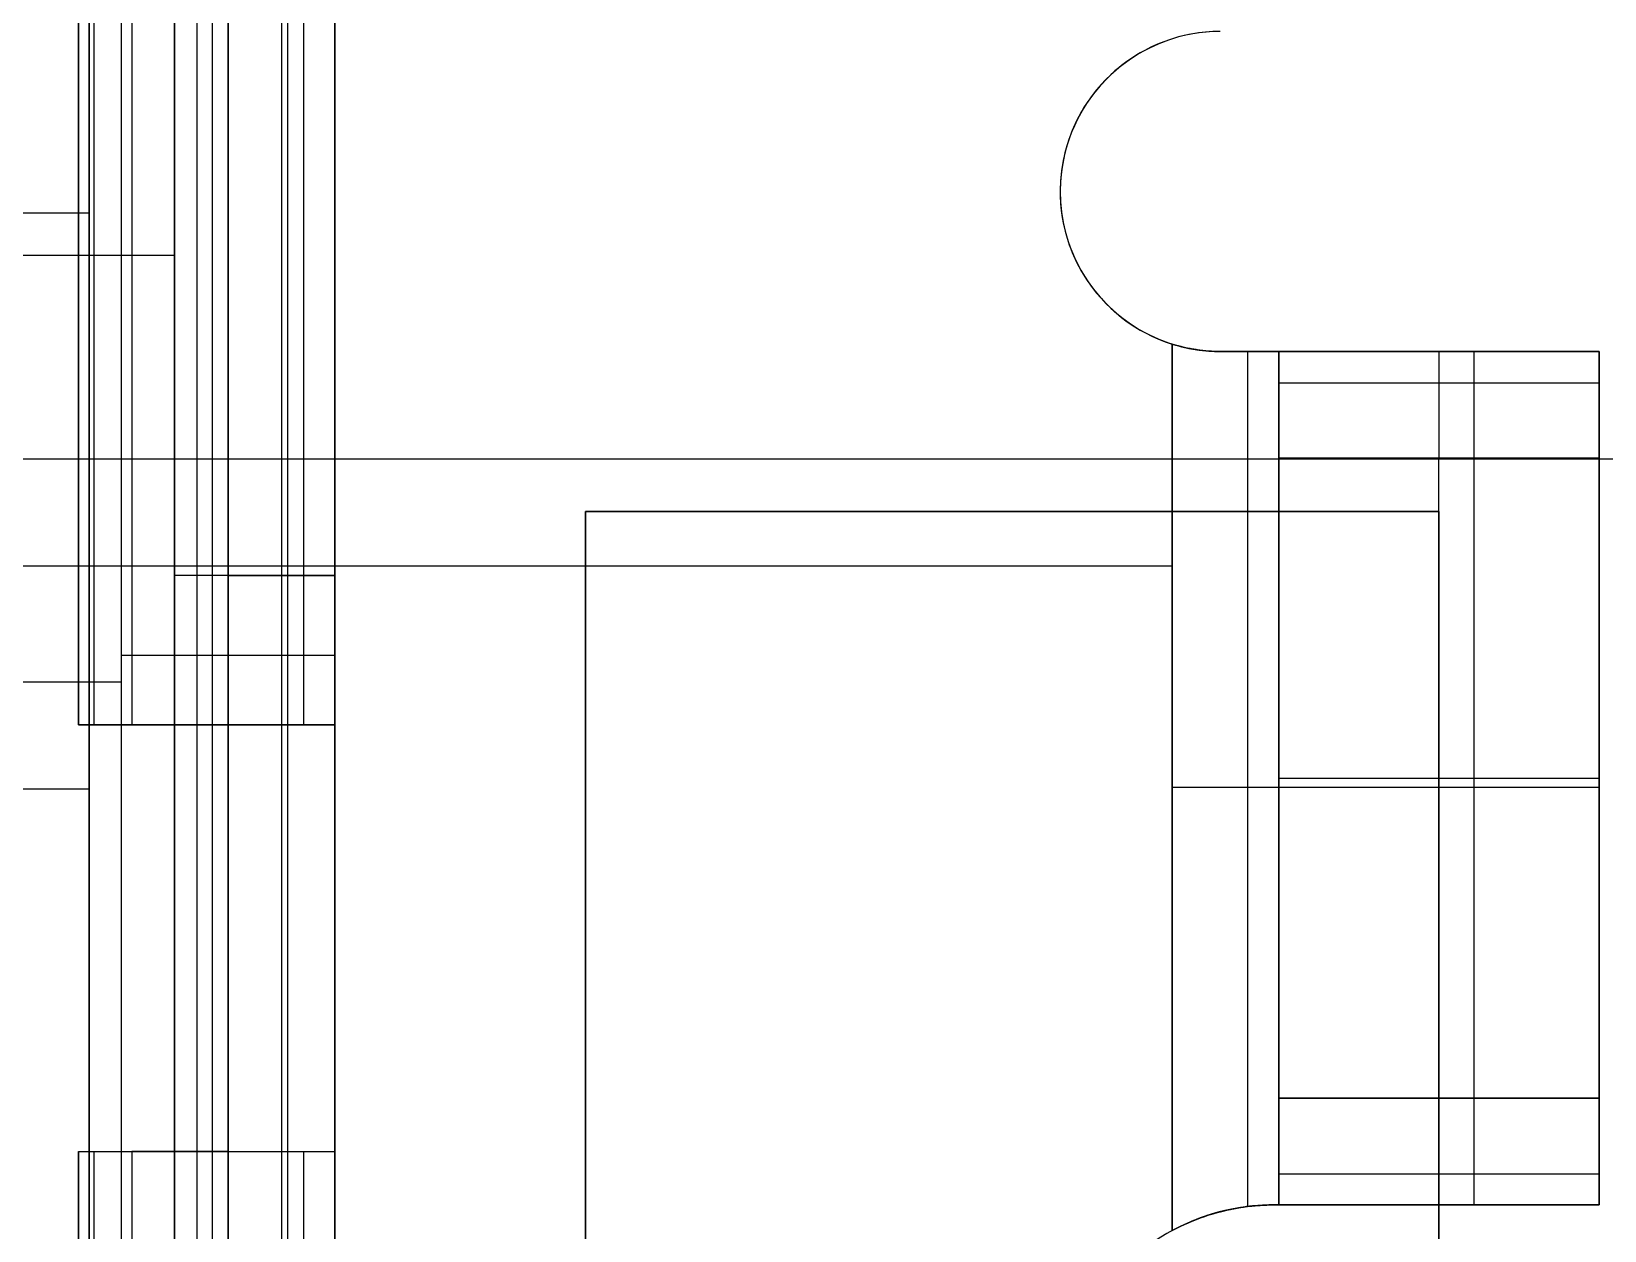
# Model space of a CAD drawing. Header units: inches. Extents: x 0 to 2.1, y -0.07 to 2.7.
# Drawn here: x 1.5597 to 1.6177, y 0.0443 to 0.0885 of the extents above; entities that cross this region are included whole.
import ezdxf

# ---------------------------------------------------------------- set-up
doc = ezdxf.new("R2010")
doc.units = ezdxf.units.IN
doc.header["$LTSCALE"] = 0.0393700787401575
doc.header["$MEASUREMENT"] = 0
doc.layers.add('freetronics11$components', color=254, linetype='Continuous', true_color=0xe6e6e6)

msp = doc.modelspace()

# ---------------------------------------------------------------- linework, layer by layer
at = {"layer": 'freetronics11$components', "color": 254, "true_color": 0xe6e6e6}
for p, q in [((1.561811023622047, 0.0267297539506384, -0.1189702879683127), (1.561811023622047, 0.1290919586750479, -0.1189702879683127)), ((1.561811023622047, 0.1290919586750479, -0.1236946974171316), (1.561811023622047, 0.0267297539506384, -0.1236946974171316)), ((1.561811023622047, 0.1290919586750479, -0.1236946974171316), (1.561811023622047, 0.0267297539506384, -0.1236946974171316)), ((1.561811023622047, 0.0267297539506384, -0.1189702879683127), (1.561811023622047, 0.1290919586750479, -0.1189702879683127)), ((1.564960629921259, 0.0176746358404022, -0.1347183194643758), (1.564960629921259, 0.1192494389900085, -0.1347183194643758)), ((1.564960629921259, 0.0176746358404022, -0.1386553273383915), (1.564960629921259, 0.1192494389900085, -0.1386553273383915)), ((1.564960629921259, 0.1192494389900085, -0.1386553273383915), (1.564960629921259, 0.0176746358404022, -0.1386553273383915)), ((1.564960629921259, 0.1192494389900085, -0.1347183194643758), (1.564960629921259, 0.0176746358404022, -0.1347183194643758)), ((1.56635257240391, 0.0176746358404023, -0.1341417580100186), (1.56635257240391, 0.1192494389900053, -0.1341417580100186)), ((1.566929133858267, 0.1192494389900085, -0.1209387919053206), (1.566929133858267, 0.0176746358404022, -0.1209387919053206)), ((1.566929133858267, 0.1192494389900085, -0.1209387919053206), (1.566929133858267, 0.0176746358404022, -0.1209387919053206)), ((1.566929133858267, 0.0176746358404022, -0.1327498155273679), (1.566929133858267, 0.1192494389900085, -0.1327498155273679)), ((1.566929133858267, 0.0176746358404022, -0.1268443037163443), (1.566929133858267, 0.1192494389900085, -0.1268443037163443)), ((1.566929133858267, 0.0176746358404022, -0.1327498155273679), (1.566929133858267, 0.1192494389900085, -0.1327498155273679)), ((1.568897637795275, 0.1192494389900086, -0.1209387919053206), (1.568897637795275, 0.0176746358404022, -0.1209387919053206)), ((1.569136457369211, 0.0176746358404023, -0.1369256429753207), (1.569136457369211, 0.1192494389900053, -0.1369256429753207)), ((1.570866141732283, 0.0176746358404022, -0.1327498155273679), (1.570866141732283, 0.1192494389900085, -0.1327498155273679)), ((1.570866141732283, 0.1192494389900085, -0.1209387919053206), (1.570866141732283, 0.0176746358404022, -0.1209387919053206)), ((1.570866141732283, 0.0176746358404022, -0.1327498155273679), (1.570866141732283, 0.1192494389900085, -0.1327498155273679)), ((1.570866141732283, 0.0176746358404022, -0.1268443037163443), (1.570866141732283, 0.1192494389900085, -0.1268443037163443)), ((1.570866141732283, 0.0176746358404022, -0.1209387919053206), (1.570866141732283, 0.1192494389900085, -0.1209387919053206)), ((1.561417322834645, 0.1133439271789849, -0.1217261934801238), (1.561417322834645, 0.0629502263915834, -0.1217261934801238)), ((1.561417322834645, 0.0629502263915834, -0.117789185606108), (1.561417322834645, 0.1133439271789849, -0.117789185606108)), ((1.561417322834645, 0.1133439271789849, -0.119757689543116), (1.561417322834645, 0.0629502263915833, -0.1197576895431159)), ((1.561417322834645, 0.0629502263915834, -0.1217261934801238), (1.561417322834645, 0.1133439271789849, -0.1217261934801238)), ((1.561417322834645, 0.0629502263915834, -0.117789185606108), (1.561417322834645, 0.1133439271789849, -0.117789185606108)), ((1.561993884289002, 0.0629502263915858, -0.1163972431234577), (1.561993884289002, 0.1133439271789817, -0.1163972431234577)), ((1.562992125984251, 0.1133439271789849, -0.1347183194643758), (1.562992125984251, 0.0176746358404022, -0.1347183194643758)), ((1.562992125984251, 0.1133439271789849, -0.1347183194643758), (1.562992125984251, 0.0176746358404022, -0.1347183194643758)), ((1.563385826771653, 0.1133439271789849, -0.1158206816691001), (1.563385826771653, 0.0629502263915834, -0.1158206816691001)), ((1.563385826771653, 0.1133439271789849, -0.1158206816691001), (1.563385826771653, 0.0629502263915834, -0.1158206816691001)), ((1.565776010949553, 0.1133439271789848, -0.133565196555661), (1.565776010949553, 0.0176746358404052, -0.133565196555661)), ((1.566929133858267, 0.0629502263915834, -0.1158206816691001), (1.566929133858267, 0.1133439271789849, -0.1158206816691001)), ((1.566929133858267, 0.0629502263915834, -0.1209387919053206), (1.566929133858267, 0.1133439271789849, -0.1209387919053206)), ((1.566929133858267, 0.0629502263915834, -0.1209387919053206), (1.566929133858267, 0.1133439271789849, -0.1209387919053206)), ((1.566929133858267, 0.1133439271789849, -0.1307813115903599), (1.566929133858267, 0.0176746358404022, -0.1307813115903599)), ((1.566929133858267, 0.0176746358404022, -0.1258600517478403), (1.566929133858267, 0.1133439271789849, -0.1258600517478403)), ((1.566929133858267, 0.0176746358404022, -0.1307813115903599), (1.566929133858267, 0.1133439271789849, -0.1307813115903599)), ((1.566929133858267, 0.0629502263915834, -0.1158206816691001), (1.566929133858267, 0.1133439271789849, -0.1158206816691001)), ((1.569713018823568, 0.1133439271789849, -0.1169738045778144), (1.569713018823568, 0.0629502263915858, -0.1169738045778144)), ((1.570866141732283, 0.0629502263915834, -0.1209387919053206), (1.570866141732283, 0.1133439271789849, -0.1209387919053206)), ((1.570866141732283, 0.1133439271789849, -0.1197576895431159), (1.570866141732283, 0.0629502263915834, -0.1197576895431159)), ((1.570866141732283, 0.1133439271789849, -0.1209387919053206), (1.570866141732283, 0.0629502263915834, -0.1209387919053206)), ((1.570866141732283, 0.1133439271789849, -0.1197576895431159), (1.570866141732283, 0.0629502263915834, -0.1197576895431159)), ((1.599574836896422, 0.0870086299243746, -0.0670017840313165), (1.599574836896422, 0.0870086299243746, -0.0788128076533618)), ((1.59763779527559, 0.0826352657616621, -0.0670017840313165), (1.59763779527559, 0.0826352657616621, -0.0788128076533618)), ((1.545275590551181, 0.081847864186859, -0.1189702879683127), (1.561811023622047, 0.081847864186859, -0.1189702879683127)), ((1.545275590551181, 0.081847864186859, -0.1236946974171316), (1.561811023622047, 0.081847864186859, -0.1236946974171316)), ((1.564960629921259, 0.0802730610372526, -0.1347183194643758), (1.439763779527559, 0.0802730610372526, -0.1347183194643758)), ((1.564960629921259, 0.0802730610372526, -0.1386553273383915), (1.439763779527559, 0.0802730610372526, -0.1386553273383915)), ((1.599574836896422, 0.0782619015989494, -0.0670017840313165), (1.599574836896422, 0.0782619015989494, -0.0788128076533618)), ((1.601771653543307, 0.0767297539506385, -0.0788128076533521), (1.601771653543307, 0.0770017665406975, -0.0788128076533521)), ((1.601771653543307, 0.0770017665406975, -0.0788128076533521), (1.601771653543307, 0.0767297539506385, -0.0788128076533521)), ((1.601771653543307, 0.0452336909585124, -0.0788128076533521), (1.601771653543307, 0.0767297539506385, -0.0788128076533521)), ((1.601771653543307, 0.0767297539506385, -0.0788128076533521), (1.601771653543307, 0.0452336909585124, -0.0788128076533521)), ((1.603543307086614, 0.0767297539506385, -0.0665806366099269), (1.603543307086614, 0.0767297539506385, -0.078712834813982)), ((1.603543307086614, 0.0767297539506385, -0.0665806366099269), (1.603543307086614, 0.0767297539506385, -0.078712834813982)), ((1.603543307086607, 0.0767297539506385, -0.0708888054856356), (1.615438567392425, 0.0767297539506385, -0.0708888054856356)), ((1.61751968503937, 0.0767297539506385, -0.0630647761572892), (1.605708661417322, 0.0767297539506385, -0.0630647761572892)), ((1.610531496062992, 0.0767297539506385, -0.0630647761572816), (1.610531496062992, 0.0767297539506385, -0.0761516366617799)), ((1.612907193404514, 0.0452336909585278, -0.074200316018493), (1.612907193404514, 0.0767297539506371, -0.074200316018493)), ((1.61751968503937, 0.0452336909585124, -0.0630647761572892), (1.61751968503937, 0.0767297539506385, -0.0630647761572892)), ((1.561811023622047, 0.0745643996199298, -0.1236946974171324), (1.561811023622047, 0.0745643996199298, -0.1189702879683141)), ((1.634251968503937, 0.0727609499689258, -0.1516474533226435), (1.370472440944882, 0.0727609499689258, -0.1516474533226435)), ((1.634251968503937, 0.0727609499689258, -0.1634584769446907), (1.370472440944882, 0.0727609499689258, -0.1634584769446907)), ((1.611614173228346, 0.0708242421396148, -0.1516474533226435), (1.58011811023622, 0.0708242421396148, -0.1516474533226435)), ((1.58011811023622, 0.0708242421396148, -0.1516474533226435), (1.58011811023622, 0.0334226673364652, -0.1516474533226435)), ((1.611614173228346, 0.0708242421396148, -0.1634584769446907), (1.58011811023622, 0.0708242421396148, -0.1634584769446907)), ((1.58011811023622, 0.0708242421396148, -0.1634584769446907), (1.58011811023622, 0.0334226673364652, -0.1634584769446907)), ((1.611614173228346, 0.0708242421396148, -0.1634584769446907), (1.58011811023622, 0.0708242421396148, -0.1634584769446907)), ((1.58011811023622, 0.0708242421396148, -0.1634584769446907), (1.58011811023622, 0.0708242421396148, -0.1516474533226435)), ((1.58011811023622, 0.0708242421396148, -0.1516474533226435), (1.611614173228346, 0.0708242421396148, -0.1516474533226435)), ((1.58011811023622, 0.0708242421396148, -0.1575529651336679), (1.611614173228346, 0.0708242421396148, -0.1575529651336679)), ((1.58011811023622, 0.0708242421396148, -0.1634584769446907), (1.58011811023622, 0.0334226673364652, -0.1634584769446907)), ((1.58011811023622, 0.0334226673364652, -0.1516474533226435), (1.58011811023622, 0.0708242421396148, -0.1516474533226435)), ((1.58011811023622, 0.0708242421396148, -0.1516474533226435), (1.58011811023622, 0.0708242421396148, -0.1634584769446907)), ((1.58011811023622, 0.0334226673364652, -0.1575529651336679), (1.58011811023622, 0.0708242421396148, -0.1575529651336679)), ((1.595866141732283, 0.0708242421396148, -0.1516474533226451), (1.595866141732283, 0.0708242421396148, -0.1634584769446923)), ((1.611614173228346, 0.0334226673364652, -0.1516474533226435), (1.611614173228346, 0.0708242421396148, -0.1516474533226435)), ((1.611614173228346, 0.0334226673364652, -0.1634584769446907), (1.611614173228346, 0.0708242421396148, -0.1634584769446907)), ((1.611614173228346, 0.0334226673364652, -0.1634584769446907), (1.611614173228346, 0.0708242421396148, -0.1634584769446907)), ((1.611614173228346, 0.0708242421396148, -0.1634584769446907), (1.611614173228346, 0.0708242421396148, -0.1516474533226435)), ((1.611614173228346, 0.0708242421396148, -0.1516474533226435), (1.611614173228346, 0.0334226673364652, -0.1516474533226435)), ((1.611614173228346, 0.0708242421396148, -0.1575529651336679), (1.611614173228346, 0.0334226673364652, -0.1575529651336679)), ((1.611614173228346, 0.0708242421396148, -0.1516474533226435), (1.611614173228346, 0.0708242421396148, -0.1634584769446907)), ((1.475590551181095, 0.0688239420949101, -0.0788128076533521), (1.601771653543306, 0.0688239420949101, -0.0788128076533521)), ((1.566929133858281, 0.0684620374152054, -0.1209387919053206), (1.570866141732269, 0.0684620374152054, -0.1209387919053206)), ((1.566929133858267, 0.0684620374152054, -0.1327498155273679), (1.566929133858267, 0.0684620374152054, -0.1209387919053206)), ((1.570866141732283, 0.0684620374152054, -0.1327498155273679), (1.570866141732283, 0.0684620374152054, -0.1209387919053206)), ((1.570866141732283, 0.0655092815096935, -0.1209387919053206), (1.566929133858267, 0.0655092815096935, -0.1209387919053206)), ((1.566929133858267, 0.0655092815096935, -0.1209387919053207), (1.566929133858267, 0.0655092815096935, -0.1307813115903608)), ((1.562992125984251, 0.0645250295411896, -0.1347183194643758), (1.441732283464566, 0.0645250295411896, -0.1347183194643758)), ((1.561811023622047, 0.0629502263915834, -0.1217261934801238), (1.561417322834645, 0.0629502263915834, -0.1217261934801238)), ((1.561417322834645, 0.0629502263915834, -0.1217261934801238), (1.561417322834645, 0.0629502263915834, -0.117789185606108)), ((1.570866141732283, 0.0629502263915834, -0.1203482407242182), (1.561417322834645, 0.0629502263915834, -0.1203482407242182)), ((1.561417322834645, 0.0629502263915834, -0.1217261934801238), (1.561417322834645, 0.0629502263915834, -0.117789185606108)), ((1.561811023622047, 0.0629502263915834, -0.1217261934801238), (1.561417322834645, 0.0629502263915834, -0.1217261934801238)), ((1.566929133858267, 0.0629502263915834, -0.1233009966297301), (1.561811023622047, 0.0629502263915834, -0.1233009966297301)), ((1.561811023622047, 0.0629502263915834, -0.1233009966297301), (1.561811023622047, 0.0472021948955203, -0.1233009966297301)), ((1.566929133858267, 0.0629502263915834, -0.1233009966297301), (1.561811023622047, 0.0629502263915834, -0.1233009966297301)), ((1.561811023622047, 0.0629502263915834, -0.1233009966297301), (1.561811023622047, 0.0629502263915834, -0.1217261934801238)), ((1.561811023622047, 0.0472021948955203, -0.1217261934801238), (1.561811023622047, 0.0629502263915834, -0.1217261934801238)), ((1.561811023622047, 0.0472021948955203, -0.1217261934801238), (1.561811023622047, 0.0629502263915834, -0.1217261934801238)), ((1.561811023622047, 0.0629502263915834, -0.1217261934801238), (1.561811023622047, 0.0629502263915834, -0.1233009966297301)), ((1.561811023622047, 0.0629502263915834, -0.1233009966297301), (1.561811023622047, 0.0472021948955203, -0.1233009966297301)), ((1.561811023622047, 0.0629502263915654, -0.1225135950549269), (1.561811023622047, 0.0472021948955391, -0.1225135950549269)), ((1.563385826771653, 0.0629502263915834, -0.1158206816691001), (1.566929133858267, 0.0629502263915834, -0.1158206816691001)), ((1.563385826771653, 0.0629502263915834, -0.1158206816691001), (1.566929133858267, 0.0629502263915834, -0.1158206816691001)), ((1.566929133858267, 0.0472021948955203, -0.1233009966297301), (1.566929133858267, 0.0629502263915834, -0.1233009966297301)), ((1.570866141732283, 0.0629502263915834, -0.1209387919053206), (1.566929133858267, 0.0629502263915834, -0.1209387919053206)), ((1.566929133858267, 0.0629502263915834, -0.1209387919053206), (1.566929133858267, 0.0629502263915834, -0.1233009966297301)), ((1.570866141732283, 0.0629502263915834, -0.1209387919053206), (1.566929133858267, 0.0629502263915834, -0.1209387919053206)), ((1.566929133858267, 0.0629502263915834, -0.1233009966297301), (1.566929133858267, 0.0629502263915834, -0.1209387919053206)), ((1.566929133858267, 0.0472021948955203, -0.1233009966297301), (1.566929133858267, 0.0629502263915834, -0.1233009966297301)), ((1.570866141732283, 0.0629502263915834, -0.1197576895431159), (1.570866141732283, 0.0629502263915834, -0.1209387919053206)), ((1.570866141732283, 0.0629502263915834, -0.1197576895431159), (1.570866141732283, 0.0629502263915834, -0.1209387919053206)), ((1.545275590551181, 0.0605880216671739, -0.1217261934801238), (1.561811023622047, 0.0605880216671739, -0.1217261934801238)), ((1.561811023622047, 0.0550762106435518, -0.1233009966297301), (1.561811023622047, 0.0550762106435518, -0.1217261934801238)), ((1.58011811023622, 0.05212345473804, -0.1516474533226451), (1.58011811023622, 0.05212345473804, -0.1634584769446923)), ((1.611614173228346, 0.05212345473804, -0.1516474533226451), (1.611614173228346, 0.05212345473804, -0.1634584769446923)), ((1.561417322834645, 0.0472021948955203, -0.117789185606108), (1.561417322834645, 0.0472021948955203, -0.1217261934801238)), ((1.561417322834645, 0.0472021948955203, -0.1217261934801238), (1.561811023622047, 0.0472021948955203, -0.1217261934801238)), ((1.561417322834645, 0.0472021948955203, -0.1203482407242182), (1.570866141732283, 0.0472021948955203, -0.1203482407242182)), ((1.561417322834645, 0.0472021948955203, -0.1217261934801238), (1.561417322834645, 0.0098006200923707, -0.1217261934801238)), ((1.561417322834685, 0.0117691240293786, -0.1177891969017498), (1.561417322834645, 0.0472021948955203, -0.117789185606108)), ((1.561417322834645, 0.0472021948955203, -0.117789185606108), (1.561417322834645, 0.0472021948955203, -0.1217261934801238)), ((1.561417322834645, 0.0472021948955204, -0.119757689543116), (1.561417322834645, 0.0098006200923708, -0.119757689543116)), ((1.561417322834645, 0.0098006200923707, -0.1217261934801238), (1.561417322834645, 0.0472021948955203, -0.1217261934801238)), ((1.561417322834645, 0.0472021948955203, -0.1217261934801238), (1.561811023622047, 0.0472021948955203, -0.1217261934801238)), ((1.561417322834645, 0.0117691240293786, -0.117789185606108), (1.561417322834645, 0.0472021948955203, -0.117789185606108)), ((1.561811023622047, 0.0472021948955203, -0.1233009966297301), (1.566929133858267, 0.0472021948955203, -0.1233009966297301)), ((1.561811023622047, 0.0472021948955203, -0.1233009966297301), (1.566929133858267, 0.0472021948955203, -0.1233009966297301)), ((1.561811023622047, 0.0472021948955203, -0.1217261934801238), (1.561811023622047, 0.0472021948955203, -0.1233009966297301)), ((1.561811023622047, 0.0472021948955203, -0.1233009966297301), (1.561811023622047, 0.0472021948955203, -0.1217261934801238)), ((1.561993884289002, 0.0117691240293787, -0.1163972431234577), (1.561993884289002, 0.0472021948955206, -0.1163972431234577)), ((1.566929133858267, 0.0472021948955203, -0.1158206816691001), (1.563385826771653, 0.0472021948955203, -0.1158206816691001)), ((1.566929133858267, 0.0472021948955203, -0.1158206816691001), (1.563385826771653, 0.0472021948955203, -0.1158206816691001)), ((1.563385826771653, 0.0472021948955203, -0.1158206816691001), (1.563385826771653, 0.0117691240224494, -0.1158206816691001)), ((1.563385826771653, 0.0472021948955203, -0.1158206816691001), (1.563385826771653, 0.0117691240224494, -0.1158206816691001)), ((1.566929133858267, 0.0472021948955203, -0.1233009966297301), (1.566929133858267, 0.0472021948955203, -0.1209387919053206)), ((1.566929133858267, 0.0472021948955203, -0.1209387919053206), (1.570866141732283, 0.0472021948955203, -0.1209387919053206)), ((1.566929133858267, 0.0117691240293786, -0.1158206816691001), (1.566929133858267, 0.0472021948955203, -0.1158206816691001)), ((1.566929133858267, 0.0176746358404022, -0.1209387919053206), (1.566929133858267, 0.0472021948955203, -0.1209387919053206)), ((1.566929133858267, 0.0472021948955203, -0.1209387919053206), (1.570866141732283, 0.0472021948955203, -0.1209387919053206)), ((1.566929133858267, 0.0176746358404022, -0.1209387919053206), (1.566929133858267, 0.0472021948955203, -0.1209387919053206)), ((1.566929133858267, 0.0472021948955203, -0.1209387919053206), (1.566929133858267, 0.0472021948955203, -0.1233009966297301)), ((1.566929133858267, 0.0117691240293786, -0.1158206816691001), (1.566929133858267, 0.0472021948955203, -0.1158206816691001)), ((1.569713018823568, 0.0472021948955206, -0.1169738045778144), (1.569713018823568, 0.0117691240293819, -0.1169738045778144)), ((1.570866141732283, 0.0472021948955203, -0.1209387919053206), (1.570866141732283, 0.0472021948955203, -0.1197576895431159)), ((1.570866141732283, 0.0176746358404022, -0.1209387919053206), (1.570866141732283, 0.0472021948955203, -0.1209387919053206)), ((1.570866141732283, 0.0472021948955203, -0.1209387919053206), (1.570866141732283, 0.0472021948955203, -0.1197576895431159)), ((1.570866141732283, 0.0472021948955203, -0.1197576895431159), (1.570866141732283, 0.0117691240361502, -0.1197576895431159)), ((1.570866141732283, 0.0472021948955203, -0.1209387919053206), (1.570866141732283, 0.0176746358404022, -0.1209387919053206)), ((1.570866141732283, 0.0472021948955203, -0.1197576895431159), (1.570866141732283, 0.0117691240361502, -0.1197576895431159)), ((1.601771653543307, 0.0442886972210322, -0.0788128076533521), (1.601771653543307, 0.0452336909585124, -0.0788128076533521)), ((1.601771653543307, 0.0452336909585124, -0.0788128076533521), (1.601771653543307, 0.0442886972210322, -0.0788128076533521)), ((1.605511811023622, 0.0452336909585124, -0.0783622177088639), (1.605511811023622, 0.0452336909585124, -0.0642941064719347)), ((1.605511811023622, 0.0452336909585124, -0.0642941064719347), (1.605511811023622, 0.0452336909585124, -0.0783622177088639)), ((1.605511811023613, 0.0452336909585124, -0.0707134969330568), (1.615537463040223, 0.0452336909585124, -0.0707134969330568)), ((1.61751968503937, 0.0452336909585124, -0.0630647761572892), (1.605708661417322, 0.0452336909585124, -0.0630647761572892)), ((1.611515748031495, 0.0452336909585124, -0.063064776157281), (1.611515748031495, 0.0452336909585124, -0.0754361829241211))]:
    msp.add_line(p, q, dxfattribs=at)
at = {"layer": 'freetronics11$components', "color": 105, "true_color": 0x5e8966}
for p, q in [((1.601771653543307, 0.0767297539506385, -0.0670017840313049), (1.601771653543307, 0.0770017665406975, -0.0670017840313049)), ((1.601771653543307, 0.0770017665406975, -0.0670017840313049), (1.601771653543307, 0.0767297539506385, -0.0670017840313049)), ((1.601771653543307, 0.0452336909585124, -0.0670017840313049), (1.601771653543307, 0.0767297539506385, -0.0670017840313049)), ((1.601771653543307, 0.0767297539506385, -0.0670017840313049), (1.601771653543307, 0.0452336909585124, -0.0670017840313049)), ((1.604555538508609, 0.0451756440464385, -0.0658486611225899), (1.604555538508609, 0.0767297539506371, -0.0658486611225899)), ((1.605708661417322, 0.0452336909585124, -0.0630647761572892), (1.605708661417322, 0.0767297539506385, -0.0630647761572892)), ((1.61751968503937, 0.0767297539506385, -0.0394427289131946), (1.605708661417322, 0.0767297539506385, -0.0394427289131946)), ((1.605708661417322, 0.0767297539506385, -0.0394427289131946), (1.605708661417322, 0.0767297539506385, -0.0630647761572892)), ((1.605708661417322, 0.0767297539506385, -0.0630647761572892), (1.61751968503937, 0.0767297539506385, -0.0630647761572892)), ((1.605708661417315, 0.0767297539506385, -0.0512537525352419), (1.617519685039377, 0.0767297539506385, -0.0512537525352419)), ((1.605708661417322, 0.0767297539506385, -0.0394427289131946), (1.61751968503937, 0.0767297539506385, -0.0394427289131946)), ((1.605708661417322, 0.0767297539506385, -0.0394427289131946), (1.605708661417322, 0.0767297539506385, -0.0630647761572892)), ((1.605708661417322, 0.0767297539506385, -0.0630647761572892), (1.605708661417322, 0.0452336909585124, -0.0630647761572892)), ((1.605708661417322, 0.0767297539506385, -0.049285248598234), (1.605708661417322, 0.0452336909585124, -0.049285248598234)), ((1.611614173228346, 0.0767297539506385, -0.0394427289131872), (1.611614173228346, 0.0767297539506385, -0.0630647761572966)), ((1.61751968503937, 0.0767297539506385, -0.0630647761572892), (1.61751968503937, 0.0767297539506385, -0.0394427289131946)), ((1.61751968503937, 0.0767297539506385, -0.0394427289131946), (1.61751968503937, 0.0767297539506385, -0.0630647761572892)), ((1.61751968503937, 0.0767297539506385, -0.0630647761572892), (1.61751968503937, 0.0452336909585124, -0.0630647761572892)), ((1.61751968503937, 0.0767297539506385, -0.049285248598234), (1.61751968503937, 0.0452336909585124, -0.049285248598234)), ((1.605708661417314, 0.0755766310419248, -0.0366588439478939), (1.617519685039378, 0.0755766310419248, -0.0366588439478939)), ((1.61751968503937, 0.0727927460766227, -0.0355057210391789), (1.605708661417322, 0.0727927460766227, -0.0355057210391789)), ((1.605708661417322, 0.0491706988325283, -0.0355057210391789), (1.605708661417322, 0.0727927460766227, -0.0355057210391789)), ((1.605708661417322, 0.0727927460766227, -0.0355057210391789), (1.61751968503937, 0.0727927460766227, -0.0355057210391789)), ((1.605708661417322, 0.0491706988325283, -0.0355057210391789), (1.605708661417322, 0.0727927460766227, -0.0355057210391789)), ((1.611614173228346, 0.0491706988325207, -0.0355057210391789), (1.611614173228346, 0.0727927460766302, -0.0355057210391789)), ((1.61751968503937, 0.0491706988325283, -0.0355057210391789), (1.61751968503937, 0.0727927460766227, -0.0355057210391789)), ((1.61751968503937, 0.0727927460766227, -0.0355057210391789), (1.61751968503937, 0.0491706988325283, -0.0355057210391789)), ((1.492519685039364, 0.0688239420949101, -0.0670017840313049), (1.601771653543306, 0.0688239420949101, -0.0670017840313049)), ((1.605708661417322, 0.0609817224545754, -0.0630647761572968), (1.605708661417322, 0.0609817224545754, -0.0355057210391791)), ((1.605708661417315, 0.0609817224545754, -0.0355057210391789), (1.617519685039377, 0.0609817224545754, -0.0355057210391789)), ((1.61751968503937, 0.0609817224545754, -0.0630647761572968), (1.61751968503937, 0.0609817224545754, -0.0355057210391791)), ((1.605708661417322, 0.0491706988325283, -0.0355057210391789), (1.61751968503937, 0.0491706988325283, -0.0355057210391789)), ((1.61751968503937, 0.0491706988325283, -0.0355057210391789), (1.605708661417322, 0.0491706988325283, -0.0355057210391789)), ((1.605708661417314, 0.0463868138672276, -0.0366588439478926), (1.617519685039378, 0.0463868138672276, -0.0366588439478926)), ((1.601771653543307, 0.0442886972210322, -0.0670017840313049), (1.601771653543307, 0.0452336909585124, -0.0670017840313049)), ((1.601771653543307, 0.0452336909585124, -0.0670017840313049), (1.601771653543307, 0.0442886972210322, -0.0670017840313049)), ((1.605708661417322, 0.0452336909585124, -0.0394427289131946), (1.61751968503937, 0.0452336909585124, -0.0394427289131946)), ((1.61751968503937, 0.0452336909585124, -0.0630647761572892), (1.605708661417322, 0.0452336909585124, -0.0630647761572892)), ((1.605708661417322, 0.0452336909585124, -0.0630647761572892), (1.605708661417322, 0.0452336909585124, -0.0394427289131946)), ((1.605708661417315, 0.0452336909585124, -0.0512537525352419), (1.617519685039377, 0.0452336909585124, -0.0512537525352419)), ((1.61751968503937, 0.0452336909585124, -0.0394427289131946), (1.605708661417322, 0.0452336909585124, -0.0394427289131946)), ((1.605708661417322, 0.0452336909585124, -0.0630647761572892), (1.605708661417322, 0.0452336909585124, -0.0394427289131946)), ((1.611614173228346, 0.0452336909585124, -0.0630647761572966), (1.611614173228346, 0.0452336909585124, -0.0394427289131872)), ((1.61751968503937, 0.0452336909585124, -0.0630647761572892), (1.61751968503937, 0.0452336909585124, -0.0394427289131946)), ((1.61751968503937, 0.0452336909585124, -0.0394427289131946), (1.61751968503937, 0.0452336909585124, -0.0630647761572892))]:
    msp.add_line(p, q, dxfattribs=at)
at = {"layer": 'freetronics11$components', "color": 254, "true_color": 0xe6e6e6}
for centre, radius, start, end in [((1.603543307086614, 0.0826352657616621, -0.0788128076533521), 0.0059055118110228, 90.00000000000432, 252.5423968762765), ((1.603543307086614, 0.0826352657616621, -0.0788128076533521), 0.0059055118110228, 90.00000000000432, 252.5423968762765), ((1.603543307086614, 0.0826352657616621, -0.0670017840313049), 0.0059055118110228, 90, 252.5423968762741), ((1.603543307086614, 0.0826352657616621, -0.0726967221316592), 0.0059055118110236, 89.99999999999571, 270.0000000000065), ((1.605511811023622, 0.0373596752104809, -0.0715534570626434), 0.0078740157480315, 90, 270.0000000000113)]:
    msp.add_arc(centre, radius, start, end, dxfattribs=at)
at = {"layer": 'freetronics11$components', "color": 105, "true_color": 0x5e8966}
msp.add_arc((1.603543307086614, 0.0826352657616621, -0.0670017840313049), 0.0059055118110228, 90.00000000000432, 252.5423968762765, dxfattribs=at)
at = {"layer": 'freetronics11$components', "color": 254, "true_color": 0xe6e6e6, "extrusion": (0, 1, 0)}
for centre, radius, start, end in [((-1.601771653543307, -0.0630647761572892, 0.0767297539506385), 0.0157480314960621, 180, 263.5405502226441), ((-1.601771653543307, -0.0630647761572892, 0.0767297539506385), 0.0157480314960621, 180.000000000001, 263.5405502226449), ((-1.601771653543307, -0.0630647761572892, 0.0767297539506385), 0.0039370078740158, 180, 243.2563160495984), ((-1.564960629921259, -0.1327498155273679, 0.0684620374152054), 0.0059055118110236, 180, 270.0000000000021), ((-1.564960629921259, -0.1327498155273679, 0.0684620374152054), 0.0019685039370079, 180, 270), ((-1.562992125984251, -0.1307813115903599, 0.0655092815096935), 0.0039370078740159, 179.9999999999972, 270), ((-1.563385826771653, -0.117789185606108, 0.0629502263915834), 0.0019685039370079, 0, 90), ((-1.563385826771653, -0.117789185606108, 0.0629502263915834), 0.0019685039370079, 0, 90), ((-1.566929133858267, -0.1197576895431159, 0.0629502263915834), 0.0039370078740157, 90, 180), ((-1.566929133858267, -0.1197576895431159, 0.0629502263915834), 0.0039370078740157, 90, 180), ((-1.601771653543307, -0.0630647761572892, 0.0606452318808707), 0.015748031496063, 180, 270.0000000000056), ((-1.563385826771653, -0.117789185606108, 0.0472021948955203), 0.0019685039370079, 1.2118e-12, 90), ((-1.563385826771653, -0.117789185606108, 0.0472021948955203), 0.0019685039370079, 0, 90), ((-1.566929133858267, -0.1197576895431159, 0.0472021948955203), 0.0039370078740157, 90, 180.0000000000016), ((-1.566929133858267, -0.1197576895431159, 0.0472021948955203), 0.0039370078740157, 90, 180), ((-1.601771653543307, -0.0630647761572892, 0.0452336909585124), 0.0157480314960638, 179.999999999998, 256.2609648256296), ((-1.601771653543307, -0.0630647761572892, 0.0452336909585124), 0.0157480314960638, 179.999999999998, 256.2609648256296), ((-1.601771653543307, -0.0630647761572892, 0.0452336909585124), 0.0039370078740157, 180, 198.1948723387662)]:
    msp.add_arc(centre, radius, start, end, dxfattribs=at)
at = {"layer": 'freetronics11$components', "color": 105, "true_color": 0x5e8966, "extrusion": (0, 1, 0)}
for centre, radius, end in [((-1.601771653543307, -0.0630647761572892, 0.0767297539506385), 0.0039370078740158, 243.2563160495984), ((-1.601771653543307, -0.0630647761572892, 0.0606452318808707), 0.0039370078740157, 270.0000000000065), ((-1.601771653543307, -0.0630647761572892, 0.0452336909585124), 0.0039370078740157, 198.1948723387662)]:
    msp.add_arc(centre, radius, 180, end, dxfattribs=at)
at = {"layer": 'freetronics11$components', "color": 105, "true_color": 0x5e8966, "extrusion": (1, 0, 0)}
for centre, start, end in [((0.0727927460766227, -0.0394427289131946, 1.605708661417322), 0, 90), ((0.0727927460766227, -0.0394427289131946, 1.605708661417322), 0, 90), ((0.0727927460766227, -0.0394427289131946, 1.611614173228346), 0, 90.00000000000585), ((0.0727927460766227, -0.0394427289131946, 1.61751968503937), 0, 90), ((0.0727927460766227, -0.0394427289131946, 1.61751968503937), 0, 90), ((0.0491706988325283, -0.0394427289131946, 1.605708661417322), 90, 180), ((0.0491706988325283, -0.0394427289131946, 1.605708661417322), 90, 180), ((0.0491706988325283, -0.0394427289131946, 1.611614173228346), 90, 180.000000000006), ((0.0491706988325283, -0.0394427289131946, 1.61751968503937), 90, 180), ((0.0491706988325283, -0.0394427289131946, 1.61751968503937), 90, 180)]:
    msp.add_arc(centre, 0.0039370078740157, start, end, dxfattribs=at)
at = {"layer": 'freetronics11$components', "color": 254, "true_color": 0xe6e6e6}
for points in [[(1.603543307086614, 0.0767297539506385, -0.078712834813982), (1.60324554861681, 0.0767297539506385, -0.078746546653864), (1.602647851868346, 0.0767748827003904, -0.0787968818339033), (1.602059763797834, 0.0769111600573628, -0.0788128076533521), (1.601771653543307, 0.0770017665406975, -0.0788128076533521)], [(1.601771653543307, 0.0770017665406975, -0.0670017840313049), (1.602076027353976, 0.0769060454055715, -0.0670017840313049), (1.602681576683936, 0.0767698148905557, -0.0669313997303206), (1.603262986112992, 0.0767297539506385, -0.0667218912623679), (1.603543307086614, 0.0767297539506385, -0.0665806366099269)], [(1.603543307086614, 0.0767297539506385, -0.078712834813982), (1.60324554861681, 0.0767297539506385, -0.078746546653864), (1.602647851868346, 0.0767748827003904, -0.0787968818339033), (1.602059763797834, 0.0769111600573628, -0.0788128076533521), (1.601771653543307, 0.0770017665406975, -0.0788128076533521)], [(1.601771653543307, 0.0442886972210322, -0.0788128076533521), (1.60215690139307, 0.0444966468602053, -0.0788128076533521), (1.602959311462362, 0.0448470369132368, -0.0787845253331159), (1.604233240990905, 0.0451653848774101, -0.0786373620044545), (1.605087681827952, 0.0452336909585124, -0.0784659154401632), (1.605511811023622, 0.0452336909585124, -0.0783622177088639)], [(1.601771653543307, 0.0442886972210322, -0.0788128076533521), (1.60215690139307, 0.0444966468602053, -0.0788128076533521), (1.602959311462362, 0.0448470369132368, -0.0787845253331159), (1.604233240990905, 0.0451653848774101, -0.0786373620044545), (1.605087681827952, 0.0452336909585124, -0.0784659154401632), (1.605511811023622, 0.0452336909585124, -0.0783622177088639)], [(1.605511811023622, 0.0452336909585124, -0.0642941064719347), (1.6053733503, 0.0452336909585124, -0.0647153642128009), (1.604977167336496, 0.0452272044680007, -0.0654602170597301), (1.604078631350669, 0.0451256672622526, -0.0663364057937064), (1.602956946437992, 0.0448412446063471, -0.0668838953912261), (1.602171011382716, 0.0445042631707566, -0.0670017840313049), (1.601771653543307, 0.0442886972210322, -0.0670017840313049)]]:
    msp.add_open_spline(points, degree=3, dxfattribs=at)
at = {"layer": 'freetronics11$components', "color": 105, "true_color": 0x5e8966}
for points in [[(1.603543307086614, 0.0767297539506385, -0.0665806366099269), (1.603262986112992, 0.0767297539506385, -0.0667218912623679), (1.602681576683936, 0.0767698148905557, -0.0669313997303206), (1.602076027353976, 0.0769060454055715, -0.0670017840313049), (1.601771653543307, 0.0770017665406975, -0.0670017840313049)], [(1.601771653543307, 0.0442886972210322, -0.0670017840313049), (1.602171011382716, 0.0445042631707566, -0.0670017840313049), (1.602956946437992, 0.0448412446063471, -0.0668838953912261), (1.604078631350669, 0.0451256672622526, -0.0663364057937064), (1.604977167336496, 0.0452272044680007, -0.0654602170597301), (1.6053733503, 0.0452336909585124, -0.0647153642128009), (1.605511811023622, 0.0452336909585124, -0.0642941064719347)]]:
    msp.add_open_spline(points, degree=3, dxfattribs=at)

doc.saveas('drawing.dxf')
